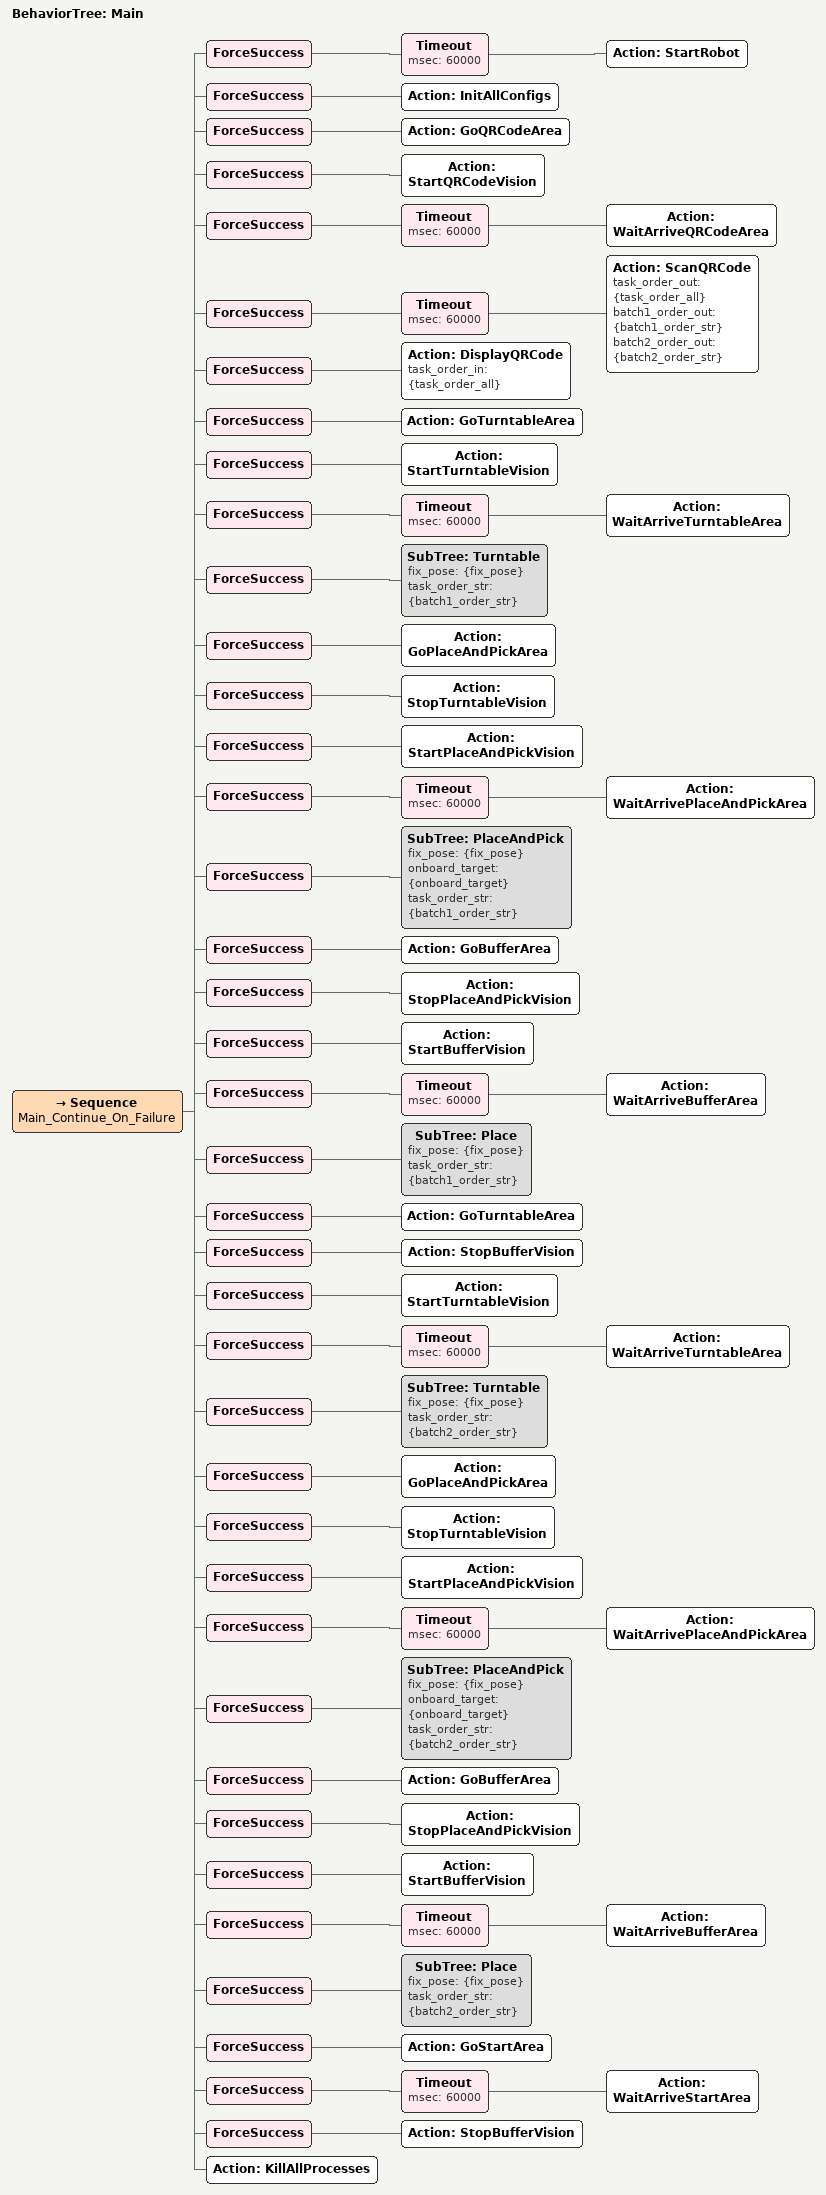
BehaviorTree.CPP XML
<root BTCPP_format="4" main_tree_to_execute="Main">
  <include path="subtrees/turntable.xml"/>
  <include path="subtrees/place.xml"/>
  <include path="subtrees/place_and_pick.xml"/>

  <BehaviorTree ID="Main">
    <Sequence name="Main_Continue_On_Failure">
      <!-- 启动与初始化 -->
      <ForceSuccess>
        <Timeout msec="60000">
          <Action ID="StartRobot"/>
        </Timeout>
      </ForceSuccess>
      <ForceSuccess><Action ID="InitAllConfigs"/></ForceSuccess>

      <!-- 二维码区域 -->
      <ForceSuccess><Action ID="GoQRCodeArea"/></ForceSuccess>
      <ForceSuccess><Action ID="StartQRCodeVision"/></ForceSuccess>
      <ForceSuccess>
        <Timeout msec="60000">
          <Action ID="WaitArriveQRCodeArea"/>
        </Timeout>
      </ForceSuccess>
      <ForceSuccess>
        <Timeout msec="60000">
          <Action ID="ScanQRCode"
                  task_order_out="{task_order_all}"
                  batch1_order_out="{batch1_order_str}"
                  batch2_order_out="{batch2_order_str}"/>
        </Timeout>
      </ForceSuccess>
      <ForceSuccess>
        <Action ID="DisplayQRCode"
                task_order_in="{task_order_all}"/>
      </ForceSuccess>

      <!-- 第一批：转盘 -> 粗加工 -> 暂存 -->
      <ForceSuccess><Action ID="GoTurntableArea"/></ForceSuccess>
      <ForceSuccess><Action ID="StartTurntableVision"/></ForceSuccess>
      <ForceSuccess>
        <Timeout msec="60000">
          <Action ID="WaitArriveTurntableArea"/>
        </Timeout>
      </ForceSuccess>
      <ForceSuccess>
        <SubTree ID="Turntable"
                 fix_pose="{fix_pose}"
                 task_order_str="{batch1_order_str}"/>
      </ForceSuccess>

      <ForceSuccess><Action ID="GoPlaceAndPickArea"/></ForceSuccess>
      <ForceSuccess><Action ID="StopTurntableVision"/></ForceSuccess>
      <ForceSuccess><Action ID="StartPlaceAndPickVision"/></ForceSuccess>
      <ForceSuccess>
        <Timeout msec="60000">
          <Action ID="WaitArrivePlaceAndPickArea"/>
        </Timeout>
      </ForceSuccess>
      <ForceSuccess>
        <SubTree ID="PlaceAndPick"
                 fix_pose="{fix_pose}"
                 onboard_target="{onboard_target}"
                 task_order_str="{batch1_order_str}"/>
      </ForceSuccess>

      <ForceSuccess><Action ID="GoBufferArea"/></ForceSuccess>
      <ForceSuccess><Action ID="StopPlaceAndPickVision"/></ForceSuccess>
      <ForceSuccess><Action ID="StartBufferVision"/></ForceSuccess>
      <ForceSuccess>
        <Timeout msec="60000">
          <Action ID="WaitArriveBufferArea"/>
        </Timeout>
      </ForceSuccess>
      <ForceSuccess>
        <SubTree ID="Place"
                 fix_pose="{fix_pose}"
                 task_order_str="{batch1_order_str}"/>
      </ForceSuccess>

      <!-- 第二批：转盘 -> 粗加工 -> 暂存 -->
      <ForceSuccess><Action ID="GoTurntableArea"/></ForceSuccess>
      <ForceSuccess><Action ID="StopBufferVision"/></ForceSuccess>
      <ForceSuccess><Action ID="StartTurntableVision"/></ForceSuccess>
      <ForceSuccess>
        <Timeout msec="60000">
          <Action ID="WaitArriveTurntableArea"/>
        </Timeout>
      </ForceSuccess>
      <ForceSuccess>
        <SubTree ID="Turntable"
                 fix_pose="{fix_pose}"
                 task_order_str="{batch2_order_str}"/>
      </ForceSuccess>

      <ForceSuccess><Action ID="GoPlaceAndPickArea"/></ForceSuccess>
      <ForceSuccess><Action ID="StopTurntableVision"/></ForceSuccess>
      <ForceSuccess><Action ID="StartPlaceAndPickVision"/></ForceSuccess>
      <ForceSuccess>
        <Timeout msec="60000">
          <Action ID="WaitArrivePlaceAndPickArea"/>
        </Timeout>
      </ForceSuccess>
      <ForceSuccess>
        <SubTree ID="PlaceAndPick"
                 fix_pose="{fix_pose}"
                 onboard_target="{onboard_target}"
                 task_order_str="{batch2_order_str}"/>
      </ForceSuccess>

      <ForceSuccess><Action ID="GoBufferArea"/></ForceSuccess>
      <ForceSuccess><Action ID="StopPlaceAndPickVision"/></ForceSuccess>
      <ForceSuccess><Action ID="StartBufferVision"/></ForceSuccess>
      <ForceSuccess>
        <Timeout msec="60000">
          <Action ID="WaitArriveBufferArea"/>
        </Timeout>
      </ForceSuccess>
      <ForceSuccess>
        <SubTree ID="Place"
                 fix_pose="{fix_pose}"
                 task_order_str="{batch2_order_str}"/>
      </ForceSuccess>

      <!-- 返回出发点 -->
      <ForceSuccess><Action ID="GoStartArea"/></ForceSuccess>
      <ForceSuccess>
        <Timeout msec="60000">
          <Action ID="WaitArriveStartArea"/>
        </Timeout>
      </ForceSuccess>
      <ForceSuccess><Action ID="StopBufferVision"/></ForceSuccess>

      <!-- 统一收尾 -->
      <Action ID="KillAllProcesses"/>
    </Sequence>
  </BehaviorTree>
</root>
